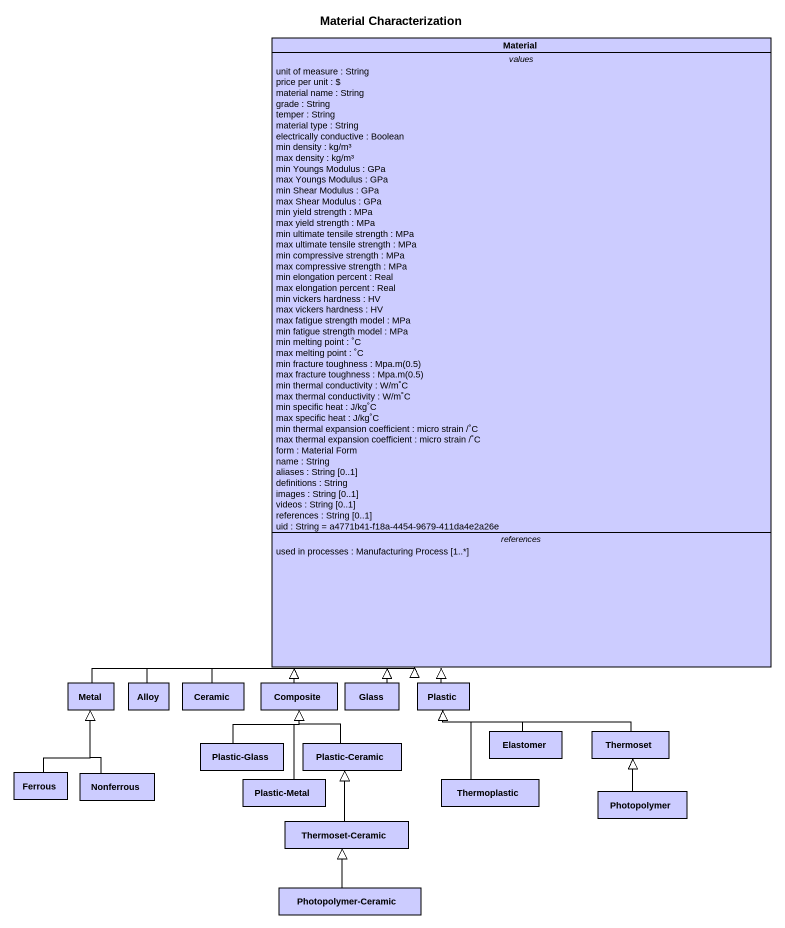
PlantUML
@startuml
title Material Characterization
hide circle
hide empty members
class Material #CCCCFF {
  -- values --
  unit of measure : String
  price per unit : $
  material name : String
  grade : String
  temper : String
  material type : String
  electrically conductive : Boolean
  min density : kg/m³
  max density : kg/m³
  min Youngs Modulus : GPa
  max Youngs Modulus : GPa
  min Shear Modulus : GPa
  max Shear Modulus : GPa
  min yield strength : MPa
  max yield strength : MPa
  min ultimate tensile strength : MPa
  max ultimate tensile strength : MPa
  min compressive strength : MPa
  max compressive strength : MPa
  min elongation percent : Real
  max elongation percent : Real
  min vickers hardness : HV
  max vickers hardness : HV
  max fatigue strength model : MPa
  min fatigue strength model : MPa
  min melting point : ˚C
  max melting point : ˚C
  {field} min fracture toughness : Mpa.m(0.5)
  {field} max fracture toughness : Mpa.m(0.5)
  min thermal conductivity : W/m˚C
  max thermal conductivity : W/m˚C
  min specific heat : J/kg˚C
  max specific heat : J/kg˚C
  min thermal expansion coefficient : micro strain /˚C
  max thermal expansion coefficient : micro strain /˚C
  form : Material Form
  name : String
  aliases : String [0..1]
  definitions : String
  images : String [0..1]
  videos : String [0..1]
  references : String [0..1]
  uid : String = a4771b41-f18a-4454-9679-411da4e2a26e
  -- references --
  used in processes : Manufacturing Process [1..*]
}
class Metal #CCCCFF
class Alloy #CCCCFF
class Ceramic #CCCCFF
class Composite #CCCCFF
class Glass #CCCCFF
class Plastic #CCCCFF
class Elastomer #CCCCFF
class Thermoset #CCCCFF
class Ferrous #CCCCFF
class Nonferrous #CCCCFF
class "Plastic-Glass" as Plastic_Glass #CCCCFF
class "Plastic-Ceramic" as Plastic_Ceramic #CCCCFF
class "Plastic-Metal" as Plastic_Metal #CCCCFF
class Thermoplastic #CCCCFF
class Photopolymer #CCCCFF
class "Thermoset-Ceramic" as Thermoset_Ceramic #CCCCFF
class "Photopolymer-Ceramic" as Photopolymer_Ceramic #CCCCFF
Metal -up-|> Material
Alloy -up-|> Material
Ceramic -up-|> Material
Composite -up-|> Material
Glass -up-|> Material
Plastic -up-|> Material
Elastomer -left-|> Plastic
Thermoset -left-|> Plastic
Ferrous -up-|> Metal
Nonferrous -up-|> Metal
Plastic_Glass -up-|> Composite
Plastic_Ceramic -up-|> Composite
Plastic_Metal -up-|> Composite
Thermoplastic -up-|> Plastic
Photopolymer -up-|> Thermoset
Thermoset_Ceramic -up-|> Plastic_Ceramic
Photopolymer_Ceramic -up-|> Thermoset_Ceramic
@enduml
